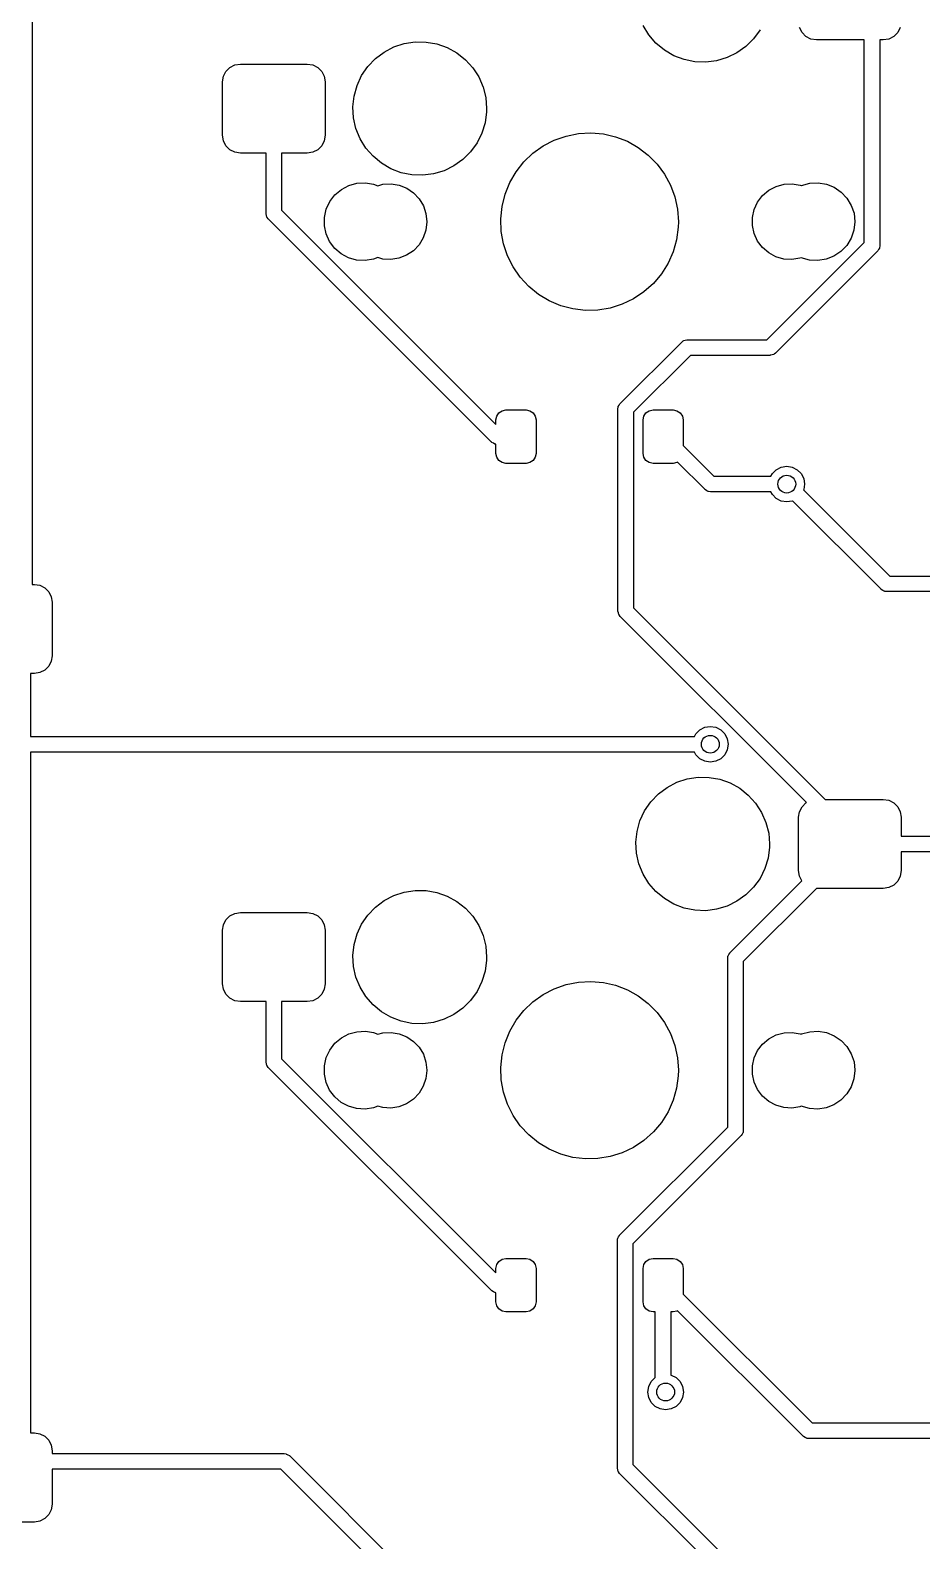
# Model space of a CAD drawing. Extents: x 50 to 376, y -141 to -43.
# Drawn here: x 140.61 to 160.62, y -102.77 to -68.85 of the extents above; entities that cross this region are included whole.
import ezdxf

# ---------------------------------------------------------------- set-up
doc = ezdxf.new("R2010")
doc.units = 0
doc.layers.add('BLACK', color=7, linetype='CONTINUOUS')

msp = doc.modelspace()

# ---------------------------------------------------------------- linework, layer by layer
at = {"layer": 'BLACK', "linetype": 'CONTINUOUS'}
for p, q in [((140.654, -64.246), (140.654, -81.296)), ((154.492, -68.9579), (154.363, -68.7483)), ((156.988, -68.8446), (156.844, -69.0442)), ((157.93, -68.9071), (157.874, -68.7956)), ((160.134, -68.7956), (160.078, -68.9071)), ((148.771, -69.2292), (149.004, -69.1528)), ((149.004, -69.1528), (149.247, -69.1157)), ((149.247, -69.1157), (149.493, -69.1187)), ((149.493, -69.1187), (149.735, -69.1618)), ((149.735, -69.1618), (149.967, -69.2438)), ((154.653, -69.1437), (154.492, -68.9579)), ((154.842, -69.3007), (154.653, -69.1437)), ((156.844, -69.0442), (156.67, -69.2177)), ((158.019, -68.9956), (157.93, -68.9071)), ((158.13, -69.0524), (158.019, -68.9956)), ((158.254, -69.072), (158.13, -69.0524)), ((159.324, -69.072), (158.254, -69.072)), ((159.324, -73.6195), (159.324, -69.072)), ((159.754, -69.072), (159.674, -69.072)), ((159.674, -69.072), (159.674, -73.692)), ((159.878, -69.0524), (159.754, -69.072)), ((159.989, -68.9956), (159.878, -69.0524)), ((160.078, -68.9071), (159.989, -68.9956)), ((148.186, -69.668), (148.356, -69.4903)), ((148.356, -69.4903), (148.553, -69.3427)), ((148.553, -69.3427), (148.771, -69.2292)), ((149.967, -69.2438), (150.182, -69.3626)), ((150.182, -69.3626), (150.375, -69.515)), ((150.375, -69.515), (150.54, -69.6968)), ((155.054, -69.4247), (154.842, -69.3007)), ((155.284, -69.5124), (155.054, -69.4247)), ((155.524, -69.5614), (155.284, -69.5124)), ((156.249, -69.4686), (156.014, -69.5392)), ((156.47, -69.3604), (156.249, -69.4686)), ((156.67, -69.2177), (156.47, -69.3604)), ((144.947, -69.8884), (145.003, -69.7769)), ((145.003, -69.7769), (145.092, -69.6884)), ((145.092, -69.6884), (145.203, -69.6316)), ((145.203, -69.6316), (145.327, -69.612)), ((145.327, -69.612), (146.827, -69.612)), ((146.827, -69.612), (146.951, -69.6316)), ((146.951, -69.6316), (147.062, -69.6884)), ((147.062, -69.6884), (147.151, -69.7769)), ((147.151, -69.7769), (147.207, -69.8884)), ((148.048, -69.8711), (148.186, -69.668)), ((150.54, -69.6968), (150.674, -69.9032)), ((155.77, -69.5705), (155.524, -69.5614)), ((156.014, -69.5392), (155.77, -69.5705)), ((144.927, -70.012), (144.947, -69.8884)), ((144.927, -71.212), (144.927, -70.012)), ((147.207, -69.8884), (147.227, -70.012)), ((147.227, -70.012), (147.227, -71.212)), ((147.879, -70.3309), (147.944, -70.0941)), ((147.944, -70.0941), (148.048, -69.8711)), ((150.674, -69.9032), (150.772, -70.1286)), ((150.772, -70.1286), (150.832, -70.367)), ((147.852, -70.5754), (147.879, -70.3309)), ((150.832, -70.367), (150.852, -70.612)), ((147.867, -70.8208), (147.852, -70.5754)), ((147.921, -71.0606), (147.867, -70.8208)), ((150.85, -70.6853), (150.818, -70.929)), ((150.852, -70.612), (150.85, -70.6853)), ((144.947, -71.3356), (144.927, -71.212)), ((147.227, -71.212), (147.207, -71.3356)), ((148.013, -71.2883), (147.921, -71.0606)), ((150.747, -71.1642), (150.638, -71.3846)), ((150.818, -70.929), (150.747, -71.1642)), ((152.636, -71.2288), (152.912, -71.1738)), ((152.912, -71.1738), (153.193, -71.1583)), ((153.193, -71.1583), (153.474, -71.1826)), ((153.474, -71.1826), (153.748, -71.2462)), ((145.003, -71.4471), (144.947, -71.3356)), ((145.092, -71.5356), (145.003, -71.4471)), ((145.203, -71.5924), (145.092, -71.5356)), ((147.062, -71.5356), (146.951, -71.5924)), ((147.151, -71.4471), (147.062, -71.5356)), ((147.207, -71.3356), (147.151, -71.4471)), ((148.142, -71.4979), (148.013, -71.2883)), ((148.303, -71.6837), (148.142, -71.4979)), ((150.638, -71.3846), (150.494, -71.5842)), ((151.891, -71.6157), (152.12, -71.4519)), ((152.12, -71.4519), (152.37, -71.3221)), ((152.37, -71.3221), (152.636, -71.2288)), ((153.748, -71.2462), (154.011, -71.3479)), ((154.011, -71.3479), (154.257, -71.4855)), ((154.257, -71.4855), (154.481, -71.6564)), ((145.327, -71.612), (145.203, -71.5924)), ((145.902, -71.612), (145.327, -71.612)), ((145.902, -72.9659), (145.902, -71.612)), ((146.827, -71.612), (146.252, -71.612)), ((146.252, -71.612), (146.252, -72.8934)), ((146.951, -71.5924), (146.827, -71.612)), ((148.492, -71.8407), (148.303, -71.6837)), ((148.704, -71.9647), (148.492, -71.8407)), ((150.32, -71.7577), (150.12, -71.9004)), ((150.494, -71.5842), (150.32, -71.7577)), ((151.513, -72.0313), (151.687, -71.8101)), ((151.687, -71.8101), (151.891, -71.6157)), ((154.481, -71.6564), (154.678, -71.8571)), ((154.678, -71.8571), (154.846, -72.0836)), ((148.934, -72.0524), (148.704, -71.9647)), ((149.174, -72.1014), (148.934, -72.0524)), ((149.42, -72.1105), (149.174, -72.1014)), ((149.664, -72.0792), (149.42, -72.1105)), ((149.899, -72.0086), (149.664, -72.0792)), ((150.12, -71.9004), (149.899, -72.0086)), ((151.371, -72.2748), (151.513, -72.0313)), ((154.846, -72.0836), (154.979, -72.3315)), ((147.334, -72.6987), (147.448, -72.5486)), ((147.448, -72.5486), (147.593, -72.4266)), ((147.593, -72.4266), (147.76, -72.3384)), ((147.76, -72.3384), (147.942, -72.2883)), ((147.942, -72.2883), (148.131, -72.2784)), ((148.131, -72.2784), (148.317, -72.3092)), ((148.317, -72.3092), (148.408, -72.3455)), ((148.408, -72.3455), (148.526, -72.3129)), ((148.526, -72.3129), (148.709, -72.3033)), ((148.709, -72.3033), (148.891, -72.3333)), ((148.891, -72.3333), (149.061, -72.4015)), ((149.061, -72.4015), (149.213, -72.5047)), ((149.213, -72.5047), (149.339, -72.6381)), ((151.198, -72.8092), (151.266, -72.5359)), ((151.266, -72.5359), (151.371, -72.2748)), ((154.979, -72.3315), (155.077, -72.5957)), ((156.935, -72.7117), (157.046, -72.5658)), ((157.046, -72.5658), (157.187, -72.4473)), ((157.187, -72.4473), (157.349, -72.3617)), ((157.349, -72.3617), (157.526, -72.3129)), ((157.526, -72.3129), (157.709, -72.3033)), ((157.709, -72.3033), (157.891, -72.3333)), ((157.891, -72.3333), (157.913, -72.3422)), ((157.913, -72.3422), (157.92, -72.3384)), ((157.92, -72.3384), (158.102, -72.2883)), ((158.102, -72.2883), (158.291, -72.2784)), ((158.291, -72.2784), (158.477, -72.3092)), ((158.477, -72.3092), (158.653, -72.3794)), ((158.653, -72.3794), (158.809, -72.4857)), ((158.809, -72.4857), (158.939, -72.623)), ((146.252, -72.8934), (151.062, -77.7034)), ((147.212, -73.0545), (147.254, -72.87)), ((147.254, -72.87), (147.334, -72.6987)), ((149.339, -72.6381), (149.434, -72.7955)), ((149.434, -72.7955), (149.492, -72.9695)), ((151.169, -73.0894), (151.198, -72.8092)), ((155.077, -72.5957), (155.136, -72.8711)), ((155.136, -72.8711), (155.156, -73.152)), ((156.817, -73.0573), (156.857, -72.8781)), ((156.857, -72.8781), (156.935, -72.7117)), ((158.939, -72.623), (159.036, -72.785)), ((159.036, -72.785), (159.097, -72.9641)), ((145.903, -72.9705), (145.902, -72.9659)), ((145.902, -72.9751), (145.903, -72.9705)), ((145.913, -73.0108), (145.902, -72.9751)), ((145.922, -73.047), (145.913, -73.0108)), ((145.925, -73.0505), (145.922, -73.047)), ((145.926, -73.055), (145.925, -73.0505)), ((145.953, -73.0896), (145.926, -73.055)), ((150.965, -78.1017), (145.953, -73.0896)), ((147.212, -73.2435), (147.212, -73.0545)), ((147.252, -73.4282), (147.212, -73.2435)), ((149.512, -73.1579), (149.491, -73.3403)), ((149.492, -72.9695), (149.512, -73.152)), ((149.512, -73.152), (149.512, -73.1579)), ((151.18, -73.3708), (151.169, -73.0894)), ((155.156, -73.152), (155.152, -73.2772)), ((156.817, -73.2408), (156.817, -73.0573)), ((156.855, -73.4203), (156.817, -73.2408)), ((159.117, -73.1581), (159.095, -73.3459)), ((159.097, -72.9641), (159.117, -73.152)), ((159.117, -73.152), (159.117, -73.1581)), ((147.33, -73.6), (147.252, -73.4282)), ((149.431, -73.5139), (149.335, -73.6706)), ((149.491, -73.3403), (149.431, -73.5139)), ((151.231, -73.6479), (151.18, -73.3708)), ((155.114, -73.5563), (155.038, -73.8274)), ((155.152, -73.2772), (155.114, -73.5563)), ((156.932, -73.5872), (156.855, -73.4203)), ((157.042, -73.7339), (156.932, -73.5872)), ((159.034, -73.5246), (158.935, -73.6859)), ((159.095, -73.3459), (159.034, -73.5246)), ((147.444, -73.751), (147.33, -73.6)), ((147.588, -73.874), (147.444, -73.751)), ((147.754, -73.9633), (147.588, -73.874)), ((149.056, -73.9053), (148.885, -73.9723)), ((149.208, -73.8031), (149.056, -73.9053)), ((149.335, -73.6706), (149.208, -73.8031)), ((151.32, -73.915), (151.231, -73.6479)), ((151.446, -74.167), (151.32, -73.915)), ((155.038, -73.8274), (154.924, -74.085)), ((157.182, -73.8533), (157.042, -73.7339)), ((157.141, -75.8027), (159.324, -73.6195)), ((157.344, -73.9401), (157.182, -73.8533)), ((159.623, -73.8157), (157.337, -76.1014)), ((158.647, -73.9274), (158.471, -73.9964)), ((158.804, -73.8223), (158.647, -73.9274)), ((158.935, -73.6859), (158.804, -73.8223)), ((159.625, -73.8117), (159.623, -73.8157)), ((159.629, -73.8091), (159.625, -73.8117)), ((159.647, -73.7762), (159.629, -73.8091)), ((159.666, -73.7443), (159.647, -73.7762)), ((159.669, -73.7355), (159.666, -73.7397)), ((159.666, -73.7397), (159.666, -73.7443)), ((159.674, -73.692), (159.669, -73.7355)), ((147.936, -74.0147), (147.754, -73.9633)), ((148.125, -74.026), (147.936, -74.0147)), ((148.311, -73.9964), (148.125, -74.026)), ((148.408, -73.9584), (148.311, -73.9964)), ((148.52, -73.9901), (148.408, -73.9584)), ((148.704, -74.001), (148.52, -73.9901)), ((148.885, -73.9723), (148.704, -74.001)), ((151.606, -74.3987), (151.446, -74.167)), ((154.924, -74.085), (154.775, -74.324)), ((157.52, -73.9901), (157.344, -73.9401)), ((157.704, -74.001), (157.52, -73.9901)), ((157.885, -73.9723), (157.704, -74.001)), ((157.911, -73.9618), (157.885, -73.9723)), ((157.914, -73.9633), (157.911, -73.9618)), ((158.096, -74.0147), (157.914, -73.9633)), ((158.285, -74.026), (158.096, -74.0147)), ((158.471, -73.9964), (158.285, -74.026)), ((151.797, -74.6055), (151.606, -74.3987)), ((152.015, -74.7833), (151.797, -74.6055)), ((154.594, -74.5396), (154.384, -74.7275)), ((154.775, -74.324), (154.594, -74.5396)), ((152.257, -74.9286), (152.015, -74.7833)), ((152.516, -75.0384), (152.257, -74.9286)), ((154.15, -74.884), (153.896, -75.0059)), ((154.384, -74.7275), (154.15, -74.884)), ((152.788, -75.1106), (152.516, -75.0384)), ((153.068, -75.1437), (152.788, -75.1106)), ((153.35, -75.1371), (153.068, -75.1437)), ((153.627, -75.0908), (153.35, -75.1371)), ((153.896, -75.0059), (153.627, -75.0908)), ((153.85, -77.2333), (155.23, -75.854)), ((155.23, -75.854), (155.264, -75.8271)), ((155.264, -75.8271), (155.269, -75.8257)), ((155.269, -75.8257), (155.272, -75.8226)), ((155.272, -75.8226), (155.309, -75.8137)), ((155.309, -75.8137), (155.344, -75.8029)), ((155.344, -75.8029), (155.349, -75.8038)), ((155.349, -75.8038), (155.353, -75.8027)), ((155.353, -75.8027), (157.141, -75.8027)), ((155.426, -76.1527), (154.149, -77.4295)), ((157.213, -76.1527), (155.426, -76.1527)), ((157.218, -76.1516), (157.213, -76.1527)), ((157.223, -76.1525), (157.218, -76.1516)), ((157.258, -76.1417), (157.223, -76.1525)), ((157.295, -76.1328), (157.258, -76.1417)), ((157.298, -76.1297), (157.295, -76.1328)), ((157.303, -76.1283), (157.298, -76.1297)), ((157.337, -76.1014), (157.303, -76.1283)), ((153.799, -77.357), (153.805, -77.3135)), ((153.805, -77.3135), (153.807, -77.3093)), ((153.807, -77.3047), (153.827, -77.2728)), ((153.807, -77.3093), (153.807, -77.3047)), ((153.827, -77.2728), (153.844, -77.2399)), ((153.844, -77.2399), (153.848, -77.2373)), ((153.848, -77.2373), (153.85, -77.2333)), ((151.062, -77.603), (151.079, -77.5169)), ((151.062, -77.7034), (151.062, -77.603)), ((151.079, -77.5169), (151.128, -77.4439)), ((151.128, -77.4439), (151.201, -77.3951)), ((151.201, -77.3951), (151.287, -77.378)), ((151.287, -77.378), (151.737, -77.378)), ((151.737, -77.378), (151.823, -77.3951)), ((151.823, -77.3951), (151.896, -77.4439)), ((151.896, -77.4439), (151.945, -77.5169)), ((151.945, -77.5169), (151.962, -77.603)), ((151.962, -77.603), (151.962, -78.353)), ((153.799, -81.8903), (153.799, -77.357)), ((154.149, -77.4295), (154.149, -81.8178)), ((154.362, -77.603), (154.379, -77.5169)), ((154.362, -78.353), (154.362, -77.603)), ((154.379, -77.5169), (154.428, -77.4439)), ((154.428, -77.4439), (154.501, -77.3951)), ((154.501, -77.3951), (154.587, -77.378)), ((154.587, -77.378), (155.037, -77.378)), ((155.037, -77.378), (155.123, -77.3951)), ((155.123, -77.3951), (155.196, -77.4439)), ((155.196, -77.4439), (155.245, -77.5169)), ((155.245, -77.5169), (155.262, -77.603)), ((155.262, -77.603), (155.262, -78.1805)), ((150.969, -78.1042), (150.965, -78.1017)), ((150.972, -78.108), (150.969, -78.1042)), ((151.005, -78.1257), (150.972, -78.108)), ((151.037, -78.145), (151.005, -78.1257)), ((151.041, -78.1453), (151.037, -78.145)), ((151.046, -78.1475), (151.041, -78.1453)), ((151.062, -78.1496), (151.046, -78.1475)), ((151.062, -78.353), (151.062, -78.1496)), ((155.262, -78.1805), (155.95, -78.8686)), ((151.079, -78.4391), (151.062, -78.353)), ((151.128, -78.5121), (151.079, -78.4391)), ((151.201, -78.5609), (151.128, -78.5121)), ((151.287, -78.578), (151.201, -78.5609)), ((151.737, -78.578), (151.287, -78.578)), ((151.823, -78.5609), (151.737, -78.578)), ((151.896, -78.5121), (151.823, -78.5609)), ((151.945, -78.4391), (151.896, -78.5121)), ((151.962, -78.353), (151.945, -78.4391)), ((154.379, -78.4391), (154.362, -78.353)), ((154.428, -78.5121), (154.379, -78.4391)), ((154.501, -78.5609), (154.428, -78.5121)), ((154.587, -78.578), (154.501, -78.5609)), ((155.037, -78.578), (154.587, -78.578)), ((155.123, -78.5609), (155.037, -78.578)), ((155.138, -78.5511), (155.123, -78.5609)), ((155.754, -79.1673), (155.138, -78.5511)), ((157.353, -78.72), (157.465, -78.6632)), ((157.465, -78.6632), (157.588, -78.6436)), ((157.588, -78.6436), (157.712, -78.6632)), ((157.712, -78.6632), (157.824, -78.72)), ((155.95, -78.8686), (157.234, -78.8686)), ((157.234, -78.8686), (157.265, -78.8085)), ((157.265, -78.8085), (157.353, -78.72)), ((157.824, -78.72), (157.912, -78.8085)), ((157.912, -78.8085), (157.969, -78.92)), ((157.969, -78.92), (157.988, -79.0436)), ((155.758, -79.1698), (155.754, -79.1673)), ((155.761, -79.1736), (155.758, -79.1698)), ((155.793, -79.1913), (155.761, -79.1736)), ((155.825, -79.2106), (155.793, -79.1913)), ((155.83, -79.2109), (155.825, -79.2106)), ((155.834, -79.2131), (155.83, -79.2109)), ((155.878, -79.2186), (155.834, -79.2131)), ((157.234, -79.2186), (155.878, -79.2186)), ((157.265, -79.2787), (157.234, -79.2186)), ((157.353, -79.3672), (157.265, -79.2787)), ((157.969, -79.1672), (157.966, -79.1734)), ((157.966, -79.1734), (159.899, -81.1071)), ((157.988, -79.0436), (157.969, -79.1672)), ((157.465, -79.424), (157.353, -79.3672)), ((157.588, -79.4436), (157.465, -79.424)), ((157.712, -79.424), (157.588, -79.4436)), ((157.718, -79.4209), (157.712, -79.424)), ((159.703, -81.4058), (157.718, -79.4209)), ((140.654, -81.296), (140.704, -81.296)), ((140.704, -81.296), (140.828, -81.3156)), ((140.828, -81.3156), (140.939, -81.3724)), ((140.939, -81.3724), (141.028, -81.4609)), ((159.899, -81.1071), (172.771, -81.1071)), ((141.028, -81.4609), (141.084, -81.5724)), ((141.084, -81.5724), (141.104, -81.696)), ((141.104, -81.696), (141.104, -82.896)), ((159.707, -81.4083), (159.703, -81.4058)), ((159.71, -81.4121), (159.707, -81.4083)), ((159.743, -81.4298), (159.71, -81.4121)), ((159.775, -81.4491), (159.743, -81.4298)), ((159.779, -81.4494), (159.775, -81.4491)), ((159.783, -81.4516), (159.779, -81.4494)), ((159.827, -81.4571), (159.783, -81.4516)), ((172.844, -81.4571), (159.827, -81.4571)), ((153.8, -81.8949), (153.799, -81.8903)), ((153.799, -81.8995), (153.8, -81.8949)), ((153.81, -81.9352), (153.799, -81.8995)), ((153.819, -81.9714), (153.81, -81.9352)), ((153.822, -81.9749), (153.819, -81.9714)), ((153.824, -81.9794), (153.822, -81.9749)), ((153.85, -82.014), (153.824, -81.9794)), ((158.029, -86.193), (153.85, -82.014)), ((154.149, -81.8178), (158.453, -86.122)), ((141.084, -83.0196), (141.028, -83.1311)), ((141.104, -82.896), (141.084, -83.0196)), ((140.704, -83.296), (140.617, -83.296)), ((140.617, -83.296), (140.617, -84.7096)), ((140.828, -83.2764), (140.704, -83.296)), ((140.939, -83.2196), (140.828, -83.2764)), ((141.028, -83.1311), (140.939, -83.2196)), ((140.617, -84.7096), (155.518, -84.7096)), ((155.518, -84.7096), (155.548, -84.6495)), ((155.548, -84.6495), (155.637, -84.561)), ((155.637, -84.561), (155.748, -84.5042)), ((155.748, -84.5042), (155.872, -84.4846)), ((155.872, -84.4846), (155.996, -84.5042)), ((155.996, -84.5042), (156.107, -84.561)), ((156.107, -84.561), (156.196, -84.6495)), ((156.196, -84.6495), (156.252, -84.761)), ((156.252, -84.761), (156.272, -84.8846)), ((155.518, -85.0596), (140.617, -85.0596)), ((140.617, -85.0596), (140.617, -100.346)), ((155.548, -85.1197), (155.518, -85.0596)), ((155.637, -85.2082), (155.548, -85.1197)), ((156.196, -85.1197), (156.107, -85.2082)), ((156.252, -85.0082), (156.196, -85.1197)), ((156.272, -84.8846), (156.252, -85.0082)), ((155.748, -85.265), (155.637, -85.2082)), ((155.872, -85.2846), (155.748, -85.265)), ((155.996, -85.265), (155.872, -85.2846)), ((156.107, -85.2082), (155.996, -85.265)), ((154.903, -85.8527), (155.121, -85.7392)), ((155.121, -85.7392), (155.354, -85.6628)), ((155.354, -85.6628), (155.597, -85.6257)), ((155.597, -85.6257), (155.843, -85.6287)), ((155.843, -85.6287), (156.085, -85.6718)), ((156.085, -85.6718), (156.317, -85.7538)), ((156.317, -85.7538), (156.532, -85.8726)), ((154.536, -86.178), (154.706, -86.0003)), ((154.706, -86.0003), (154.903, -85.8527)), ((156.532, -85.8726), (156.725, -86.025)), ((156.725, -86.025), (156.89, -86.2068)), ((158.453, -86.122), (159.754, -86.122)), ((159.754, -86.122), (159.878, -86.1416)), ((159.878, -86.1416), (159.989, -86.1984)), ((154.294, -86.6041), (154.398, -86.3811)), ((154.398, -86.3811), (154.536, -86.178)), ((156.89, -86.2068), (157.024, -86.4132)), ((157.024, -86.4132), (157.122, -86.6386)), ((157.854, -86.522), (157.874, -86.3984)), ((157.874, -86.3984), (157.93, -86.2869)), ((157.93, -86.2869), (158.019, -86.1984)), ((158.019, -86.1984), (158.029, -86.193)), ((159.989, -86.1984), (160.078, -86.2869)), ((160.078, -86.2869), (160.134, -86.3984)), ((160.134, -86.3984), (160.154, -86.522)), ((154.229, -86.8409), (154.294, -86.6041)), ((157.122, -86.6386), (157.182, -86.877)), ((157.854, -87.722), (157.854, -86.522)), ((160.154, -86.522), (160.154, -86.947)), ((154.202, -87.0854), (154.229, -86.8409)), ((154.217, -87.3308), (154.202, -87.0854)), ((157.182, -86.877), (157.202, -87.122)), ((157.202, -87.122), (157.2, -87.1953)), ((160.154, -86.947), (170.6, -86.947)), ((154.271, -87.5706), (154.217, -87.3308)), ((157.168, -87.439), (157.097, -87.6742)), ((157.2, -87.1953), (157.168, -87.439)), ((170.673, -87.297), (160.154, -87.297)), ((160.154, -87.297), (160.154, -87.722)), ((154.363, -87.7983), (154.271, -87.5706)), ((154.492, -88.0079), (154.363, -87.7983)), ((157.097, -87.6742), (156.988, -87.8946)), ((157.874, -87.8456), (157.854, -87.722)), ((160.154, -87.722), (160.134, -87.8456)), ((149.004, -88.2028), (149.247, -88.1657)), ((149.247, -88.1657), (149.493, -88.1687)), ((149.493, -88.1687), (149.735, -88.2118)), ((154.653, -88.1937), (154.492, -88.0079)), ((156.313, -89.5658), (157.927, -87.9512)), ((158.252, -88.1217), (156.612, -89.762)), ((156.844, -88.0942), (156.67, -88.2677)), ((156.988, -87.8946), (156.844, -88.0942)), ((157.927, -87.9512), (157.874, -87.8456)), ((158.254, -88.122), (158.252, -88.1217)), ((159.754, -88.122), (158.254, -88.122)), ((159.878, -88.1024), (159.754, -88.122)), ((159.989, -88.0456), (159.878, -88.1024)), ((160.078, -87.9571), (159.989, -88.0456)), ((160.134, -87.8456), (160.078, -87.9571)), ((148.356, -88.5403), (148.553, -88.3927)), ((148.553, -88.3927), (148.771, -88.2792)), ((148.771, -88.2792), (149.004, -88.2028)), ((149.735, -88.2118), (149.967, -88.2938)), ((149.967, -88.2938), (150.182, -88.4126)), ((150.182, -88.4126), (150.375, -88.565)), ((154.842, -88.3507), (154.653, -88.1937)), ((155.054, -88.4747), (154.842, -88.3507)), ((155.284, -88.5624), (155.054, -88.4747)), ((156.47, -88.4104), (156.249, -88.5186)), ((156.67, -88.2677), (156.47, -88.4104)), ((144.947, -88.9384), (145.003, -88.8269)), ((145.003, -88.8269), (145.092, -88.7384)), ((145.092, -88.7384), (145.203, -88.6816)), ((145.203, -88.6816), (145.327, -88.662)), ((145.327, -88.662), (146.827, -88.662)), ((146.827, -88.662), (146.951, -88.6816)), ((146.951, -88.6816), (147.062, -88.7384)), ((147.062, -88.7384), (147.151, -88.8269)), ((147.151, -88.8269), (147.207, -88.9384)), ((148.048, -88.9211), (148.186, -88.718)), ((148.186, -88.718), (148.356, -88.5403)), ((150.375, -88.565), (150.54, -88.7468)), ((150.54, -88.7468), (150.674, -88.9532)), ((155.524, -88.6114), (155.284, -88.5624)), ((155.77, -88.6205), (155.524, -88.6114)), ((156.014, -88.5892), (155.77, -88.6205)), ((156.249, -88.5186), (156.014, -88.5892)), ((144.927, -89.062), (144.947, -88.9384)), ((144.927, -90.262), (144.927, -89.062)), ((147.207, -88.9384), (147.227, -89.062)), ((147.227, -89.062), (147.227, -90.262)), ((147.879, -89.3809), (147.944, -89.1441)), ((147.944, -89.1441), (148.048, -88.9211)), ((150.674, -88.9532), (150.772, -89.1786)), ((150.772, -89.1786), (150.832, -89.417)), ((147.852, -89.6254), (147.879, -89.3809)), ((150.832, -89.417), (150.852, -89.662)), ((147.867, -89.8708), (147.852, -89.6254)), ((147.921, -90.1106), (147.867, -89.8708)), ((150.85, -89.7353), (150.818, -89.979)), ((150.852, -89.662), (150.85, -89.7353)), ((156.262, -89.6895), (156.267, -89.646)), ((156.262, -93.4812), (156.262, -89.6895)), ((156.267, -89.646), (156.269, -89.6418)), ((156.269, -89.6418), (156.27, -89.6372)), ((156.27, -89.6372), (156.289, -89.6053)), ((156.289, -89.6053), (156.307, -89.5724)), ((156.307, -89.5724), (156.31, -89.5698)), ((156.31, -89.5698), (156.313, -89.5658)), ((156.612, -89.762), (156.612, -93.5537)), ((148.013, -90.3383), (147.921, -90.1106)), ((150.818, -89.979), (150.747, -90.2142)), ((152.912, -90.2238), (153.193, -90.2083)), ((153.193, -90.2083), (153.474, -90.2326)), ((144.947, -90.3856), (144.927, -90.262)), ((145.003, -90.4971), (144.947, -90.3856)), ((145.092, -90.5856), (145.003, -90.4971)), ((147.151, -90.4971), (147.062, -90.5856)), ((147.207, -90.3856), (147.151, -90.4971)), ((147.227, -90.262), (147.207, -90.3856)), ((148.142, -90.5479), (148.013, -90.3383)), ((148.303, -90.7337), (148.142, -90.5479)), ((150.638, -90.4346), (150.494, -90.6342)), ((150.747, -90.2142), (150.638, -90.4346)), ((151.891, -90.6657), (152.12, -90.5019)), ((152.12, -90.5019), (152.37, -90.3721)), ((152.37, -90.3721), (152.636, -90.2788)), ((152.636, -90.2788), (152.912, -90.2238)), ((153.474, -90.2326), (153.748, -90.2962)), ((153.748, -90.2962), (154.011, -90.3979)), ((154.011, -90.3979), (154.257, -90.5355)), ((154.257, -90.5355), (154.481, -90.7064)), ((145.203, -90.6424), (145.092, -90.5856)), ((145.327, -90.662), (145.203, -90.6424)), ((145.902, -90.662), (145.327, -90.662)), ((145.902, -92.0159), (145.902, -90.662)), ((146.827, -90.662), (146.252, -90.662)), ((146.252, -90.662), (146.252, -91.9434)), ((146.951, -90.6424), (146.827, -90.662)), ((147.062, -90.5856), (146.951, -90.6424)), ((148.492, -90.8907), (148.303, -90.7337)), ((150.32, -90.8077), (150.12, -90.9504)), ((150.494, -90.6342), (150.32, -90.8077)), ((151.513, -91.0813), (151.687, -90.8601)), ((151.687, -90.8601), (151.891, -90.6657)), ((154.481, -90.7064), (154.678, -90.9071)), ((148.704, -91.0147), (148.492, -90.8907)), ((148.934, -91.1024), (148.704, -91.0147)), ((149.174, -91.1514), (148.934, -91.1024)), ((149.42, -91.1605), (149.174, -91.1514)), ((149.664, -91.1292), (149.42, -91.1605)), ((149.899, -91.0586), (149.664, -91.1292)), ((150.12, -90.9504), (149.899, -91.0586)), ((151.371, -91.3248), (151.513, -91.0813)), ((154.678, -90.9071), (154.846, -91.1336)), ((154.846, -91.1336), (154.979, -91.3815)), ((147.448, -91.5986), (147.593, -91.4766)), ((147.593, -91.4766), (147.76, -91.3884)), ((147.76, -91.3884), (147.942, -91.3383)), ((147.942, -91.3383), (148.131, -91.3284)), ((148.131, -91.3284), (148.317, -91.3592)), ((148.317, -91.3592), (148.408, -91.3955)), ((148.408, -91.3955), (148.526, -91.3629)), ((148.526, -91.3629), (148.709, -91.3533)), ((148.709, -91.3533), (148.891, -91.3833)), ((148.891, -91.3833), (149.061, -91.4515)), ((149.061, -91.4515), (149.213, -91.5547)), ((149.213, -91.5547), (149.339, -91.6881)), ((151.266, -91.5859), (151.371, -91.3248)), ((154.979, -91.3815), (155.077, -91.6457)), ((157.046, -91.6158), (157.187, -91.4973)), ((157.187, -91.4973), (157.349, -91.4117)), ((157.349, -91.4117), (157.526, -91.3629)), ((157.526, -91.3629), (157.709, -91.3533)), ((157.709, -91.3533), (157.891, -91.3833)), ((157.891, -91.3833), (157.913, -91.3922)), ((157.913, -91.3922), (157.92, -91.3884)), ((157.92, -91.3884), (158.102, -91.3383)), ((158.102, -91.3383), (158.291, -91.3284)), ((158.291, -91.3284), (158.477, -91.3592)), ((158.477, -91.3592), (158.653, -91.4294)), ((158.653, -91.4294), (158.809, -91.5357)), ((158.809, -91.5357), (158.939, -91.673)), ((147.254, -91.92), (147.334, -91.7487)), ((147.334, -91.7487), (147.448, -91.5986)), ((149.339, -91.6881), (149.434, -91.8455)), ((149.434, -91.8455), (149.492, -92.0195)), ((151.169, -92.1394), (151.198, -91.8592)), ((151.198, -91.8592), (151.266, -91.5859)), ((155.077, -91.6457), (155.136, -91.9211)), ((156.857, -91.9281), (156.935, -91.7617)), ((156.935, -91.7617), (157.046, -91.6158)), ((158.939, -91.673), (159.036, -91.835)), ((159.036, -91.835), (159.097, -92.0141)), ((145.903, -92.0205), (145.902, -92.0159)), ((145.902, -92.0251), (145.903, -92.0205)), ((145.913, -92.0608), (145.902, -92.0251)), ((145.922, -92.097), (145.913, -92.0608)), ((145.925, -92.1005), (145.922, -92.097)), ((145.926, -92.105), (145.925, -92.1005)), ((145.953, -92.1396), (145.926, -92.105)), ((150.965, -97.1517), (145.953, -92.1396)), ((146.252, -91.9434), (151.062, -96.7534)), ((147.212, -92.1045), (147.254, -91.92)), ((147.212, -92.2935), (147.212, -92.1045)), ((149.512, -92.2079), (149.491, -92.3903)), ((149.492, -92.0195), (149.512, -92.202)), ((149.512, -92.202), (149.512, -92.2079)), ((151.18, -92.4208), (151.169, -92.1394)), ((155.136, -91.9211), (155.156, -92.202)), ((155.156, -92.202), (155.152, -92.3272)), ((156.817, -92.1073), (156.857, -91.9281)), ((156.817, -92.2908), (156.817, -92.1073)), ((159.117, -92.2081), (159.095, -92.3959)), ((159.097, -92.0141), (159.117, -92.202)), ((159.117, -92.202), (159.117, -92.2081)), ((147.252, -92.4782), (147.212, -92.2935)), ((147.33, -92.65), (147.252, -92.4782)), ((149.431, -92.5639), (149.335, -92.7206)), ((149.491, -92.3903), (149.431, -92.5639)), ((151.231, -92.6979), (151.18, -92.4208)), ((155.152, -92.3272), (155.114, -92.6063)), ((156.855, -92.4703), (156.817, -92.2908)), ((156.932, -92.6372), (156.855, -92.4703)), ((159.034, -92.5746), (158.935, -92.7359)), ((159.095, -92.3959), (159.034, -92.5746)), ((147.444, -92.801), (147.33, -92.65)), ((147.588, -92.924), (147.444, -92.801)), ((147.754, -93.0133), (147.588, -92.924)), ((149.208, -92.8531), (149.056, -92.9553)), ((149.335, -92.7206), (149.208, -92.8531)), ((151.32, -92.965), (151.231, -92.6979)), ((155.038, -92.8774), (154.924, -93.135)), ((155.114, -92.6063), (155.038, -92.8774)), ((157.042, -92.7839), (156.932, -92.6372)), ((157.182, -92.9033), (157.042, -92.7839)), ((157.344, -92.9901), (157.182, -92.9033)), ((158.804, -92.8723), (158.647, -92.9774)), ((158.935, -92.7359), (158.804, -92.8723)), ((147.936, -93.0647), (147.754, -93.0133)), ((148.125, -93.076), (147.936, -93.0647)), ((148.311, -93.0464), (148.125, -93.076)), ((148.408, -93.0084), (148.311, -93.0464)), ((148.52, -93.0401), (148.408, -93.0084)), ((148.704, -93.051), (148.52, -93.0401)), ((148.885, -93.0223), (148.704, -93.051)), ((149.056, -92.9553), (148.885, -93.0223)), ((151.446, -93.217), (151.32, -92.965)), ((151.606, -93.4487), (151.446, -93.217)), ((154.924, -93.135), (154.775, -93.374)), ((157.52, -93.0401), (157.344, -92.9901)), ((157.704, -93.051), (157.52, -93.0401)), ((157.885, -93.0223), (157.704, -93.051)), ((157.911, -93.0118), (157.885, -93.0223)), ((157.914, -93.0133), (157.911, -93.0118)), ((158.096, -93.0647), (157.914, -93.0133)), ((158.285, -93.076), (158.096, -93.0647)), ((158.471, -93.0464), (158.285, -93.076)), ((158.647, -92.9774), (158.471, -93.0464)), ((151.797, -93.6555), (151.606, -93.4487)), ((153.838, -95.9046), (156.262, -93.4812)), ((154.594, -93.5896), (154.384, -93.7775)), ((154.775, -93.374), (154.594, -93.5896)), ((156.606, -93.5972), (156.604, -93.6014)), ((156.604, -93.6014), (156.604, -93.606)), ((156.612, -93.5537), (156.606, -93.5972)), ((152.015, -93.8333), (151.797, -93.6555)), ((152.257, -93.9786), (152.015, -93.8333)), ((154.15, -93.934), (153.896, -94.0559)), ((156.56, -93.6774), (154.137, -96.1008)), ((154.384, -93.7775), (154.15, -93.934)), ((156.563, -93.6734), (156.56, -93.6774)), ((156.567, -93.6708), (156.563, -93.6734)), ((156.584, -93.6379), (156.567, -93.6708)), ((156.604, -93.606), (156.584, -93.6379)), ((152.516, -94.0884), (152.257, -93.9786)), ((152.788, -94.1606), (152.516, -94.0884)), ((153.068, -94.1937), (152.788, -94.1606)), ((153.35, -94.1871), (153.068, -94.1937)), ((153.627, -94.1408), (153.35, -94.1871)), ((153.896, -94.0559), (153.627, -94.1408)), ((153.795, -95.976), (153.814, -95.9441)), ((153.795, -95.9806), (153.795, -95.976)), ((153.814, -95.9441), (153.832, -95.9112)), ((153.832, -95.9112), (153.836, -95.9086)), ((153.836, -95.9086), (153.838, -95.9046)), ((153.787, -96.0283), (153.792, -95.9848)), ((153.787, -101.13), (153.787, -96.0283)), ((153.792, -95.9848), (153.795, -95.9806)), ((154.137, -96.1008), (154.137, -101.058)), ((151.062, -96.653), (151.079, -96.5669)), ((151.062, -96.7534), (151.062, -96.653)), ((151.079, -96.5669), (151.128, -96.4939)), ((151.128, -96.4939), (151.201, -96.4451)), ((151.201, -96.4451), (151.287, -96.428)), ((151.287, -96.428), (151.737, -96.428)), ((151.737, -96.428), (151.823, -96.4451)), ((151.823, -96.4451), (151.896, -96.4939)), ((151.896, -96.4939), (151.945, -96.5669)), ((151.945, -96.5669), (151.962, -96.653)), ((151.962, -96.653), (151.962, -97.403)), ((154.362, -96.653), (154.379, -96.5669)), ((154.362, -97.403), (154.362, -96.653)), ((154.379, -96.5669), (154.428, -96.4939)), ((154.428, -96.4939), (154.501, -96.4451)), ((154.501, -96.4451), (154.587, -96.428)), ((154.587, -96.428), (155.037, -96.428)), ((155.037, -96.428), (155.123, -96.4451)), ((155.123, -96.4451), (155.196, -96.4939)), ((155.196, -96.4939), (155.245, -96.5669)), ((155.245, -96.5669), (155.262, -96.653)), ((155.262, -96.653), (155.262, -97.2305)), ((150.969, -97.1542), (150.965, -97.1517)), ((150.972, -97.158), (150.969, -97.1542)), ((151.005, -97.1757), (150.972, -97.158)), ((151.037, -97.195), (151.005, -97.1757)), ((151.041, -97.1953), (151.037, -97.195)), ((151.046, -97.1975), (151.041, -97.1953)), ((151.062, -97.1996), (151.046, -97.1975)), ((151.062, -97.403), (151.062, -97.1996)), ((155.262, -97.2305), (158.155, -100.123)), ((151.079, -97.4891), (151.062, -97.403)), ((151.128, -97.5621), (151.079, -97.4891)), ((151.201, -97.6109), (151.128, -97.5621)), ((151.287, -97.628), (151.201, -97.6109)), ((151.737, -97.628), (151.287, -97.628)), ((151.823, -97.6109), (151.737, -97.628)), ((151.896, -97.5621), (151.823, -97.6109)), ((151.945, -97.4891), (151.896, -97.5621)), ((151.962, -97.403), (151.945, -97.4891)), ((154.379, -97.4891), (154.362, -97.403)), ((154.428, -97.5621), (154.379, -97.4891)), ((154.501, -97.6109), (154.428, -97.5621)), ((154.587, -97.628), (154.501, -97.6109)), ((154.637, -97.628), (154.587, -97.628)), ((154.637, -99.1021), (154.637, -97.628)), ((155.037, -97.628), (154.987, -97.628)), ((154.987, -97.628), (154.987, -99.0459)), ((155.123, -97.6109), (155.037, -97.628)), ((155.138, -97.6011), (155.123, -97.6109)), ((157.959, -100.422), (155.138, -97.6011)), ((154.469, -99.4272), (154.489, -99.3036)), ((154.489, -99.3036), (154.545, -99.1921)), ((154.545, -99.1921), (154.634, -99.1036)), ((154.634, -99.1036), (154.637, -99.1021)), ((154.987, -99.0459), (154.993, -99.0468)), ((154.993, -99.0468), (155.104, -99.1036)), ((155.104, -99.1036), (155.193, -99.1921)), ((155.193, -99.1921), (155.25, -99.3036)), ((155.25, -99.3036), (155.269, -99.4272)), ((154.489, -99.5508), (154.469, -99.4272)), ((154.545, -99.6623), (154.489, -99.5508)), ((154.634, -99.7508), (154.545, -99.6623)), ((155.193, -99.6623), (155.104, -99.7508)), ((155.25, -99.5508), (155.193, -99.6623)), ((155.269, -99.4272), (155.25, -99.5508)), ((154.745, -99.8076), (154.634, -99.7508)), ((154.869, -99.8272), (154.745, -99.8076)), ((154.993, -99.8076), (154.869, -99.8272)), ((155.104, -99.7508), (154.993, -99.8076)), ((140.617, -100.346), (140.704, -100.346)), ((140.704, -100.346), (140.828, -100.366)), ((140.828, -100.366), (140.939, -100.422)), ((158.155, -100.123), (172.805, -100.123)), ((140.939, -100.422), (141.028, -100.511)), ((141.028, -100.511), (141.084, -100.622)), ((141.084, -100.622), (141.104, -100.746)), ((157.963, -100.424), (157.959, -100.422)), ((157.965, -100.428), (157.963, -100.424)), ((157.998, -100.446), (157.965, -100.428)), ((158.03, -100.465), (157.998, -100.446)), ((158.035, -100.466), (158.03, -100.465)), ((158.039, -100.468), (158.035, -100.466)), ((158.082, -100.473), (158.039, -100.468)), ((172.878, -100.473), (158.082, -100.473)), ((141.104, -100.746), (141.104, -100.811)), ((141.104, -100.811), (146.309, -100.811)), ((146.309, -100.811), (146.353, -100.816)), ((146.353, -100.816), (146.357, -100.819)), ((146.357, -100.819), (146.361, -100.819)), ((146.361, -100.819), (146.393, -100.838)), ((146.393, -100.838), (146.426, -100.856)), ((146.426, -100.856), (146.429, -100.86)), ((146.429, -100.86), (146.433, -100.862)), ((146.433, -100.862), (156.345, -110.774)), ((154.137, -101.058), (156.125, -103.046)), ((146.237, -101.161), (141.104, -101.161)), ((141.104, -101.161), (141.104, -101.946)), ((156.046, -110.97), (146.237, -101.161)), ((153.788, -101.135), (153.787, -101.13)), ((153.787, -101.139), (153.788, -101.135)), ((153.798, -101.175), (153.787, -101.139)), ((153.807, -101.211), (153.798, -101.175)), ((153.81, -101.215), (153.807, -101.211)), ((153.811, -101.219), (153.81, -101.215)), ((153.838, -101.254), (153.811, -101.219)), ((155.754, -103.17), (153.838, -101.254)), ((141.084, -102.07), (141.028, -102.181)), ((141.104, -101.946), (141.084, -102.07)), ((140.704, -102.346), (139.204, -102.346)), ((140.828, -102.326), (140.704, -102.346)), ((140.939, -102.27), (140.828, -102.326)), ((141.028, -102.181), (140.939, -102.27))]:
    msp.add_line(p, q, dxfattribs=at)
at = {"layer": 'BLACK'}
for centre in [(157.588, -79.0436), (155.872, -84.8846), (154.869, -99.4272)]:
    msp.add_circle(centre, 0.2, dxfattribs=at)

doc.saveas('drawing.dxf')
